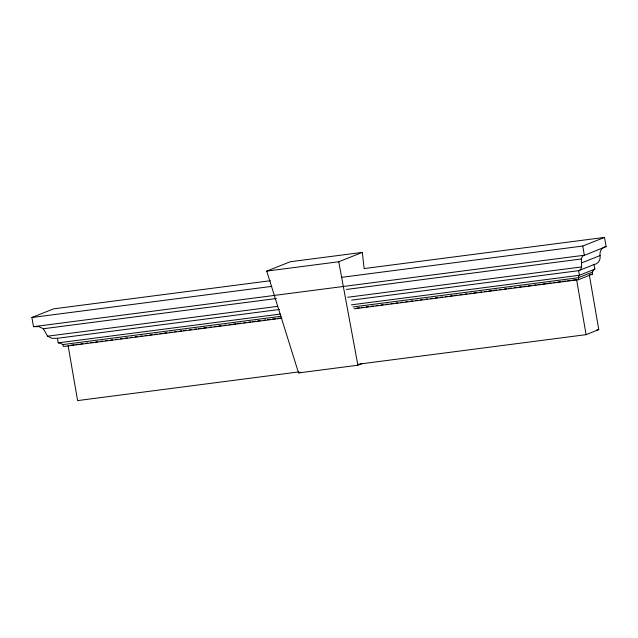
<?xml version="1.0" encoding="UTF-8"?>
<svg xmlns="http://www.w3.org/2000/svg" width="638" height="638" viewBox="0 0 638 638"><rect width="100%" height="100%" fill="white"/><g stroke="black" fill="none" stroke-linecap="round" stroke-linejoin="round"><path stroke-width="0.96" d="M354.082 308.824L578.395 279.731L592.447 274.141L592.471 272.083L593.316 270.305L594.839 269.14L594.042 264.555A8.182 7.441 68.3 0 0 600.071 255.567A8.182 7.441 68.3 0 1 606.1 246.571L604.513 237.4L364.139 268.574L362.328 252.385L290.298 261.732L266.724 271.102L298.56 372.919L357.886 365.223L362.416 363.421M351.594 300.123L578.626 270.679L580.564 269.754L581.609 266.931L581.362 258.98L582.406 256.149L606.1 246.571M276.326 298.536L43.352 328.753L38.966 326.632L33.487 326.664L31.9 317.493L53.664 308.84L270.392 280.728M266.724 271.102L338.754 261.763L362.328 252.385M341.88 277.291L582.757 246.045L604.513 237.4M298.56 372.919L300.37 372.201M581.481 262.952L600.071 255.567M594.042 264.555L578.626 270.679L579.424 275.273L578.626 276.142L578.395 279.731M594.839 269.14L579.424 275.273L351.402 304.844M592.471 272.083L578.259 277.737L353.069 306.942M359.003 364.107L586.091 334.655L598.779 329.615L589.273 274.555M31.9 317.493L271.788 286.374M33.487 326.664L584.336 255.224L582.757 246.045M346.41 289.453L581.362 258.98M43.352 328.753L47.571 336.186L277.57 306.36M347.662 297.268L581.609 266.931M47.571 336.186L51.957 338.315L57.436 338.276L279.532 309.47M57.436 338.276L58.225 342.861L280.329 314.063M590.86 274.348L592.447 274.141M58.225 342.861L60.785 343.3L62.691 344.6L280.967 316.288M71.057 345.166L74.024 344.775M75.994 344.52L78.96 344.137M80.93 343.882L82.908 343.627M85.867 343.244L87.845 342.989M90.803 342.598L92.781 342.343M95.74 341.96L97.718 341.705M100.676 341.322L102.654 341.067M105.613 340.684L107.591 340.421M110.549 340.038L112.527 339.783M115.486 339.4L117.464 339.145M120.422 338.762L122.4 338.507M125.367 338.116L127.337 337.861M130.304 337.478L132.273 337.223M135.24 336.84L137.21 336.585M140.177 336.202L142.146 335.947M145.113 335.556L147.083 335.301M150.05 334.918L152.019 334.663M154.986 334.28L156.956 334.025M159.923 333.634L161.892 333.379M163.87 333.124L166.829 332.741M169.796 332.358L171.766 332.103M174.732 331.72L176.702 331.465M179.669 331.074L181.639 330.819M183.616 330.564L186.575 330.181M189.542 329.798L191.512 329.543M194.478 329.16L196.448 328.897M198.426 328.642L201.385 328.259M203.362 328.004L206.321 327.621M209.288 327.238L211.266 326.983M214.224 326.592L216.202 326.337M218.172 326.082L221.139 325.699M224.097 325.316L226.075 325.061M229.034 324.678L231.012 324.415M232.982 324.16L235.948 323.777M237.918 323.522L240.885 323.139M243.844 322.756L245.821 322.501M248.78 322.11L250.758 321.855M252.728 321.6L255.694 321.217M257.664 320.962L260.631 320.579M263.59 320.196L265.567 319.933M267.537 319.678L270.504 319.295M272.474 319.04L275.441 318.657M277.41 318.402L280.377 318.019M356.403 308.154L359.361 307.771M361.339 307.516L363.309 307.261M366.276 306.878L368.246 306.623M371.212 306.232L373.182 305.977M376.149 305.594L378.119 305.339M381.085 304.956L383.063 304.701M386.022 304.318L388 304.063M390.958 303.672L392.936 303.417M395.895 303.034L397.873 302.779M400.831 302.396L402.809 302.141M405.768 301.75L407.746 301.495M410.705 301.112L412.682 300.857M415.641 300.474L417.619 300.219M420.578 299.836L422.555 299.581M425.514 299.19L427.492 298.935M430.451 298.552L432.428 298.297M435.387 297.914L437.365 297.659M440.324 297.276L442.301 297.013M445.26 296.63L447.238 296.375M450.197 295.992L452.175 295.737M454.144 295.482L457.111 295.099M460.07 294.708L462.048 294.453M465.006 294.07L466.984 293.815M469.943 293.432L471.921 293.177M473.898 292.922L476.857 292.531M479.816 292.148L481.794 291.893M484.752 291.51L486.73 291.255M488.708 291L491.667 290.617M493.645 290.354L496.603 289.971M499.562 289.588L501.54 289.333M504.499 288.95L506.476 288.695M508.454 288.44L511.413 288.049M514.38 287.666L516.349 287.411M519.316 287.028L521.286 286.773M523.264 286.518L526.222 286.135M528.2 285.88L531.159 285.489M534.126 285.106L536.095 284.851M538.073 284.596L541.032 284.213M543.01 283.958L545.969 283.575M547.946 283.312L550.905 282.929M553.872 282.546L555.842 282.291M557.819 282.036L560.778 281.653M562.756 281.398L565.715 281.007M567.692 280.752L570.651 280.369M572.629 280.114L575.588 279.731M281.948 318.179L63.561 346.498L62.691 344.6M596.809 329.87L598.779 329.615M298.775 371.922L77.605 400.6L68.099 345.549M338.754 261.763L357.886 365.223M576.577 279.603L586.091 334.655"/></g></svg>
